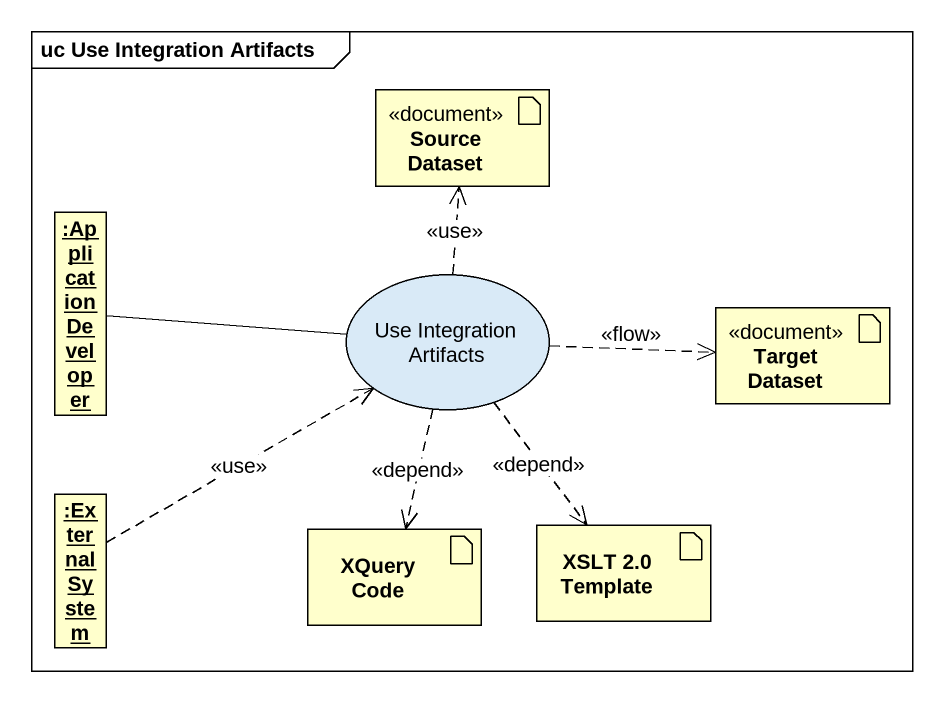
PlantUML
@startuml
mainframe uc Use Integration Artifacts
allowmixing
hide circle
hide empty members
artifact "Source Dataset" as Source_Dataset <<document>>
object ":Application Developer" as Application_Developer
usecase "Use Integration Artifacts" as Use_Integration_Artifacts
artifact "Target Dataset" as Target_Dataset <<document>>
object ":External System" as External_System
artifact "XQuery Code" as XQuery_Code
artifact "XSLT 2.0 Template" as XSLT_2_0_Template
Application_Developer -right- Use_Integration_Artifacts
Use_Integration_Artifacts .up.> Source_Dataset : <<use>>
Use_Integration_Artifacts .right.> Target_Dataset : <<flow>>
Use_Integration_Artifacts ..> XQuery_Code : <<depend>>
Use_Integration_Artifacts ..> XSLT_2_0_Template : <<depend>>
External_System .up.> Use_Integration_Artifacts : <<use>>
@enduml
